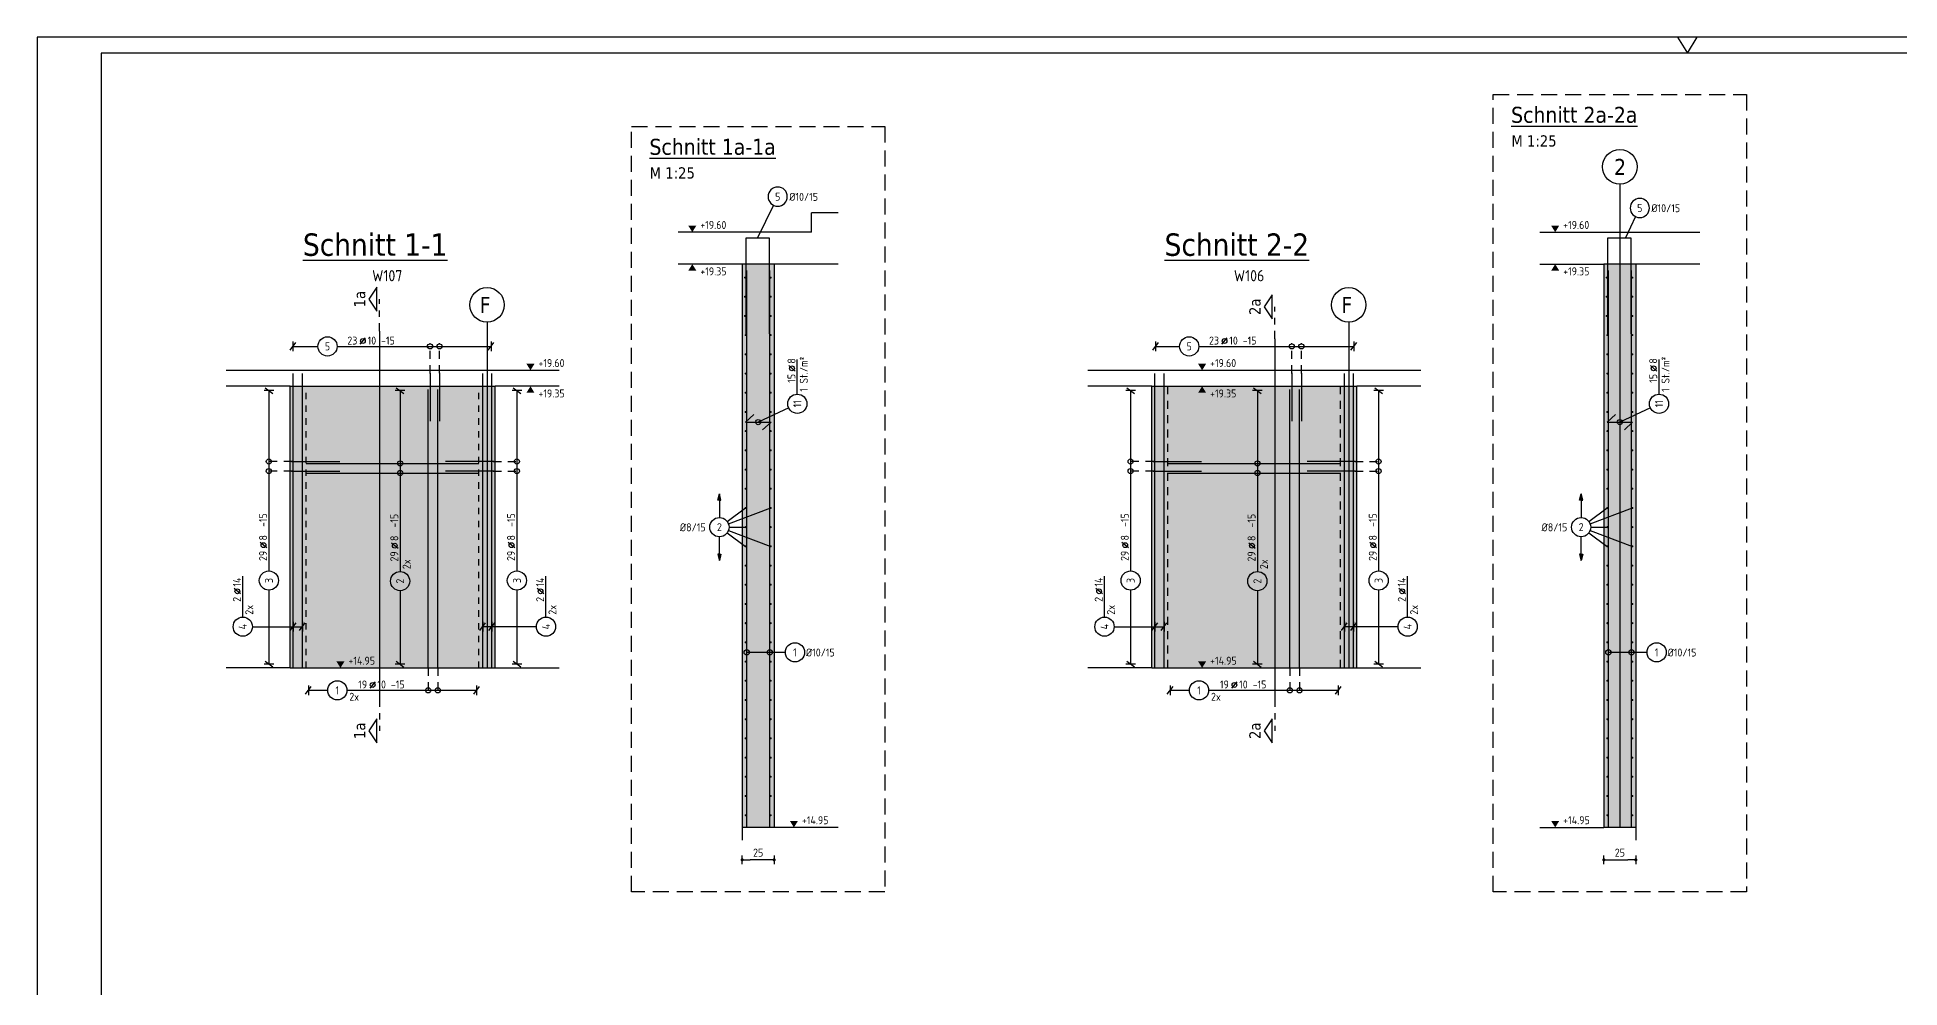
# Model space of a CAD drawing. Extents: x 0 to 59.2, y -11.4 to 29.7.
# Drawn here: x 0 to 29.09, y 14.85 to 29.7 of the extents above; entities that cross this region are included whole.
import ezdxf
from ezdxf.enums import TextEntityAlignment as Align

# ---------------------------------------------------------------- set-up
doc = ezdxf.new("R2010")
doc.units = 0
doc.header["$LTSCALE"] = 0.5
for name, pattern in [('AUSGEZOGEN', [1000.01, 1000, 0.01]), ('DASHDOTSMALL', [1.05, 0.5, -0.25, 0.05, -0.25]), ('DOT', [0.175, 0.05, -0.125]), ('HIDDEN', [0.375, 0.25, -0.125]), ('PUNKT', [0.175, 0.05, -0.125]), ('STRICHLINIE', [0.75, 0.5, -0.25]), ('STRICHPUNKT2', [0.55, 0.25, -0.125, 0.05, -0.125]), ('VERDECKT', [0.375, 0.25, -0.125])]:
    doc.linetypes.add(name, pattern=pattern)
for name, color, linetype in [('ACHSEN', 7, 'Continuous'), ('AFU', 7, 'Continuous'), ('BETON', 7, 'Continuous'), ('DETAIL', 7, 'Continuous'), ('DRUEBER', 7, 'Continuous'), ('grau_dunkel', 7, 'Continuous'), ('grau_hell', 7, 'Continuous'), ('grau_mittel', 7, 'Continuous'), ('koten', 7, 'Continuous'), ('MASSE', 7, 'Continuous'), ('RAHMEN', 7, 'Continuous'), ('RND', 7, 'Continuous'), ('SCHNITTE', 7, 'Continuous'), ('SFP_Achsen', 7, 'Continuous'), ('TEXT', 7, 'Continuous'), ('VERDECKT', 7, 'Continuous')]:
    doc.layers.add(name, color=color, linetype=linetype)
doc.layers.add('NOPLOT', color=7, linetype='Continuous', plot=False)
doc.styles.add('helv', font='tahoma.ttf')
doc.styles.add('txt', font='isocp.shx')
doc.linetypes.add('AFU_50K', pattern='A,0.15,["/",Standard,S=0.2,R=0,X=-0.01,Y=-0.1],0.07,["/",Standard,S=0.2,R=0,X=-0.01,Y=-0.1],0.15', length=0.37)
doc.linetypes.add('AFU_50L', pattern='A,0.75,["/",Standard,S=0.2,R=0,X=-0.01,Y=-0.1],0.07,["/",Standard,S=0.2,R=0,X=-0.01,Y=-0.1],0.75', length=1.57)
doc.dimstyles.new('DOT_I', dxfattribs={"dimscale": 0.5, "dimtxt": 0.25, "dimasz": 0.25, "dimexe": 0.1, "dimexo": 0.3, "dimgap": 0.1, "dimtad": 1, "dimdec": 3, "dimzin": 3, "dimtxsty": 'txt', "dimblk": 'DOT', "dimblk1": 'DOT', "dimblk2": 'DOT', "dimsah": 1, "dimcen": 0.1, "dimse1": 1, "dimse2": 1, "dimazin": 0, "dimtfac": 1, "dimtdec": 4, "dimtix": 1, "dimtmove": 2, "dimatfit": 3, "dimfxl": 0, "dimtvp": 1, "dimtolj": 1, "dimtzin": 0, "dimarcsym": 0})

# ---------------------------------------------------------------- blocks, each defined once
blk = doc.blocks.new('A1-19-0')
at = {"layer": 'RAHMEN'}
for p, q in [((103.1, 59.4), (0, 59.4)), ((0, 59.4), (0, 0))]:
    blk.add_line(p, q, dxfattribs=at)
at = {"layer": 'RAHMEN', "color": 7, "linetype": 'Continuous'}
for p, q in [((51.24, 59.4), (51.55, 58.9)), ((51.55, 58.9), (51.86, 59.4))]:
    blk.add_line(p, q, dxfattribs=at)
at = {"layer": 'RAHMEN', "color": 5}
for p, q in [((102.6, 58.9), (2, 58.9)), ((2, 58.9), (2, 0.5))]:
    blk.add_line(p, q, dxfattribs=at)
blk = doc.blocks.new('okrd_o')
at = {"layer": 'koten', "color": 7, "linetype": 'Continuous'}
blk.add_solid([(-0.125, 0.202), (0.125, 0.202), (0, 0)], dxfattribs=at)
at = {"layer": 'koten', "style": 'txt'}
blk.add_attdef('OKRD', (0.25, 0.1), '', height=0.25, dxfattribs=at)
blk = doc.blocks.new('okrd_u')
at = {"layer": 'koten', "color": 7, "linetype": 'Continuous'}
blk.add_solid([(-0.125, -0.202), (0.125, -0.202), (0, 0)], dxfattribs=at)
at = {"layer": 'koten', "style": 'txt'}
blk.add_attdef('OKRD', (0.25, -0.35), '', height=0.25, dxfattribs=at)
blk = doc.blocks.new('SCHN-2')
at = {"layer": 'SCHNITTE', "color": 6, "linetype": 'Continuous'}
blk.add_lwpolyline([(0.378, 0.088), (0, 0.34), (-0.378, 0.088)], close=True, dxfattribs=at)
at = {"layer": 'SCHNITTE', "color": 1, "linetype": 'DASHDOTSMALL', "style": 'helv'}
blk.add_attdef('SCHN-2', text='', height=0.35, dxfattribs=at).set_placement((0, 0.45), align=Align.CENTER)
blk = doc.blocks.new('lei_gre')
at = {"layer": 'RND', "color": 7, "linetype": 'Continuous'}
for p, q in [((-0.09, -0.12), (0.09, 0.12)), ((0, 0.15), (0, -0.15))]:
    blk.add_line(p, q, dxfattribs=at)
blk = doc.blocks.new('RND_LEI')
at = {"layer": 'RND', "color": 7, "linetype": 'Continuous'}
blk.add_line((1.022, 0.066), (1.19, 0.27), dxfattribs=at)
for centre, radius in [((0, 0), 0.3), ((1.106, 0.168), 0.075)]:
    blk.add_circle(centre, radius, dxfattribs=at)
at = {"layer": 'RND', "color": 7, "linetype": 'Continuous', "style": 'txt'}
blk.add_attdef('POSL', text='', height=0.25, dxfattribs=at).set_placement((0, 0), align=Align.MIDDLE)
blk.add_attdef('ANZ', text='', height=0.25, dxfattribs=at).set_placement((0.931, 0.057), align=Align.RIGHT)
for tag, p in [('DUM', (1.253, 0.057)), ('ABSTD', (1.674, 0.057)), ('POSTXT', (0.374, -0.327))]:
    blk.add_attdef(tag, p, '', height=0.25, dxfattribs=at)
blk = doc.blocks.new('DOT')
at = {"layer": 'MASSE', "color": 7, "linetype": 'Continuous'}
for p, q in [((0, 0), (-1, 0)), ((0, 0.54), (0, -0.54))]:
    blk.add_line(p, q, dxfattribs=at)
at = {"layer": 'MASSE', "color": 7, "linetype": 'Continuous', "const_width": 0.2}
blk.add_lwpolyline([(-0.1, 0, 1), (0.1, 0, 1)], format="xyb", close=True, dxfattribs=at)
blk = doc.blocks.new('*D32')
at = {"layer": 'Defpoints', "color": 0, "linetype": 'AUSGEZOGEN', "transparency": 16777216}
for p in [(11.011, 16.849), (11.011, 16.849), (11.511, 16.849)]:
    blk.add_point(p, dxfattribs=at)
at = {"layer": 'MASSE', "color": 0, "linetype": 'AUSGEZOGEN', "lineweight": -2, "transparency": 16777216}
blk.add_line((11.386, 16.849), (11.136, 16.849), dxfattribs=at)
at = {"layer": 'MASSE', "color": 0, "linetype": 'AUSGEZOGEN', "lineweight": -2, "transparency": 16777216, "xscale": 0.125, "yscale": 0.125, "zscale": 0.125, "rotation": 180}
blk.add_blockref('DOT', (11.011, 16.849), dxfattribs=at)
at = {"layer": 'MASSE', "color": 0, "linetype": 'AUSGEZOGEN', "lineweight": -2, "transparency": 16777216, "xscale": 0.125, "yscale": 0.125, "zscale": 0.125}
blk.add_blockref('DOT', (11.511, 16.849), dxfattribs=at)
at = {"layer": 'MASSE', "color": 0, "linetype": 'AUSGEZOGEN', "transparency": 16777216, "insert": (11.261, 16.961), "char_height": 0.125, "attachment_point": 5, "style": 'txt'}
blk.add_mtext('\\A1;25', dxfattribs=at)
blk = doc.blocks.new('RND_HIN')
at = {"layer": 'RND', "color": 7, "linetype": 'Continuous'}
blk.add_circle((0, 0), 0.3, dxfattribs=at)
at = {"layer": 'RND', "color": 7, "linetype": 'Continuous', "style": 'txt'}
blk.add_attdef('POSI', text='', height=0.25, dxfattribs=at).set_placement((0, 0), align=Align.MIDDLE)
blk = doc.blocks.new('Pfeillinie')
at = {"layer": 'TEXT', "linetype": 'Continuous'}
blk.add_hatch(color=7, dxfattribs=at).paths.add_polyline_path([(0, 0), (-0.8, 0.2), (-0.8, 0), (-0.8, -0.2)])
at = {"layer": 'TEXT', "color": 7, "linetype": 'Continuous'}
for p, q in [((-0.8, 0), (-0.8, 0.2)), ((-0.8, 0.2), (0, 0)), ((-0.8, 0), (-0.8, -0.2)), ((-0.8, -0.2), (0, 0))]:
    blk.add_line(p, q, dxfattribs=at)
blk = doc.blocks.new('*D33')
at = {"layer": 'Defpoints', "color": 0, "linetype": 'AUSGEZOGEN', "transparency": 16777216}
for p in [(24.47, 16.849), (24.97, 16.849), (24.97, 16.849)]:
    blk.add_point(p, dxfattribs=at)
at = {"layer": 'MASSE', "color": 0, "linetype": 'AUSGEZOGEN', "lineweight": -2, "transparency": 16777216}
blk.add_line((24.595, 16.849), (24.845, 16.849), dxfattribs=at)
at = {"layer": 'MASSE', "color": 0, "linetype": 'AUSGEZOGEN', "lineweight": -2, "transparency": 16777216, "xscale": 0.125, "yscale": 0.125, "zscale": 0.125, "rotation": 180}
blk.add_blockref('DOT', (24.47, 16.849), dxfattribs=at)
at = {"layer": 'MASSE', "color": 0, "linetype": 'AUSGEZOGEN', "lineweight": -2, "transparency": 16777216, "xscale": 0.125, "yscale": 0.125, "zscale": 0.125}
blk.add_blockref('DOT', (24.97, 16.849), dxfattribs=at)
at = {"layer": 'MASSE', "color": 0, "linetype": 'AUSGEZOGEN', "transparency": 16777216, "insert": (24.72, 16.961), "char_height": 0.125, "attachment_point": 5, "style": 'txt'}
blk.add_mtext('\\A1;25', dxfattribs=at)

msp = doc.modelspace()

# ---------------------------------------------------------------- hatches: boundary and pattern name
at = {"layer": 'grau_dunkel'}
h = msp.add_hatch(color=21, dxfattribs=at)
h.paths.add_polyline_path([(4.2, 24.247), (3.95, 24.247), (3.95, 19.847), (4.2, 19.847)])
h.paths.add_polyline_path([(6.9, 19.847), (7.15, 19.847), (7.15, 24.247), (6.9, 24.247)])
h = msp.add_hatch(color=21, dxfattribs=at)
h.paths.add_polyline_path([(17.409, 19.847), (17.659, 19.847), (17.659, 24.247), (17.409, 24.247)])
h.paths.add_polyline_path([(20.359, 19.847), (20.609, 19.847), (20.609, 24.247), (20.359, 24.247)])
at = {"layer": 'grau_hell'}
for points in [[(6.9, 24.247), (4.2, 24.247), (4.2, 19.847), (6.9, 19.847)], [(17.659, 19.847), (20.359, 19.847), (20.359, 24.247), (17.659, 24.247)]]:
    msp.add_hatch(color=9, dxfattribs=at).paths.add_polyline_path(points)
at = {"layer": 'grau_mittel'}
for points in [[(11.511, 26.155), (11.011, 26.155), (11.011, 17.355), (11.511, 17.355)], [(24.47, 17.355), (24.97, 17.355), (24.97, 26.155), (24.47, 26.155)]]:
    msp.add_hatch(color=61, dxfattribs=at).paths.add_polyline_path(points)

# ---------------------------------------------------------------- linework, layer by layer
at = {"layer": 'ACHSEN', "color": 140, "linetype": 'AUSGEZOGEN'}
for p, q in [((24.72, 27.405), (24.72, 17.355)), ((7.025, 25.247), (7.025, 19.847)), ((20.484, 25.247), (20.484, 19.847))]:
    msp.add_line(p, q, dxfattribs=at)
at = {"layer": 'AFU', "color": 8, "linetype": 'AFU_50K'}
for p, q in [((11.511, 26.155), (11.011, 26.155)), ((24.97, 26.155), (24.47, 26.155)), ((11.511, 17.355), (11.011, 17.355)), ((24.97, 17.355), (24.47, 17.355))]:
    msp.add_line(p, q, dxfattribs=at)
at = {"layer": 'AFU', "color": 8, "linetype": 'AFU_50L'}
for p, q in [((3.95, 24.247), (7.15, 24.247)), ((17.409, 24.247), (20.609, 24.247)), ((3.95, 19.847), (7.15, 19.847)), ((17.409, 19.847), (20.609, 19.847))]:
    msp.add_line(p, q, dxfattribs=at)
at = {"layer": 'BETON', "color": 6, "linetype": 'AUSGEZOGEN'}
for p, q in [((12.091, 26.655), (12.091, 26.955)), ((12.511, 26.955), (12.091, 26.955)), ((12.091, 26.655), (10.011, 26.655)), ((23.47, 26.655), (25.97, 26.655)), ((11.011, 26.155), (10.011, 26.155)), ((11.011, 26.155), (11.011, 17.155)), ((11.511, 26.155), (11.511, 17.355)), ((12.511, 26.155), (11.511, 26.155)), ((23.47, 26.155), (24.47, 26.155)), ((24.47, 26.155), (24.47, 17.355)), ((24.97, 26.155), (24.97, 17.155)), ((25.97, 26.155), (24.97, 26.155)), ((2.95, 24.497), (8.15, 24.497)), ((16.409, 24.497), (21.609, 24.497)), ((3.95, 24.247), (2.95, 24.247)), ((3.95, 19.847), (3.95, 24.247)), ((7.15, 19.847), (7.15, 24.247)), ((8.15, 24.247), (7.15, 24.247)), ((17.409, 24.247), (16.409, 24.247)), ((17.409, 19.847), (17.409, 24.247)), ((20.609, 19.847), (20.609, 24.247)), ((21.609, 24.247), (20.609, 24.247)), ((3.95, 19.847), (2.95, 19.847)), ((7.15, 19.847), (8.15, 19.847)), ((17.409, 19.847), (16.409, 19.847)), ((20.609, 19.847), (21.609, 19.847)), ((12.511, 17.355), (11.511, 17.355)), ((23.47, 17.355), (24.47, 17.355))]:
    msp.add_line(p, q, dxfattribs=at)
at = {"layer": 'DETAIL', "color": 102, "linetype": 'STRICHLINIE'}
for points in [[(26.7, 28.806), (26.7, 16.347), (22.741, 16.347), (22.741, 28.806)], [(13.241, 28.306), (13.241, 16.347), (9.282, 16.347), (9.282, 28.306)]]:
    msp.add_lwpolyline(points, close=True, dxfattribs=at)
at = {"layer": 'DRUEBER', "color": 7, "linetype": 'PUNKT'}
for p, q in [((4.2, 19.847), (4.2, 24.247)), ((4.2, 24.247), (6.9, 24.247)), ((6.9, 19.847), (6.9, 24.247))]:
    msp.add_line(p, q, dxfattribs=at)
at = {"layer": 'DRUEBER', "color": 7, "linetype": 'DOT'}
msp.add_line((17.409, 24.247), (20.609, 24.247), dxfattribs=at)
at = {"layer": 'NOPLOT', "color": 191, "linetype": 'AUSGEZOGEN'}
for p, q in [((5.348, 25.108), (5.348, 19.365)), ((19.332, 24.989), (19.332, 19.365))]:
    msp.add_line(p, q, dxfattribs=at)
at = {"layer": 'RND', "color": 102, "linetype": 'AUSGEZOGEN'}
for p, q in [((11.5, 27.075), (11.251, 26.565)), ((24.965, 26.898), (24.808, 26.565)), ((11.737, 23.909), (11.261, 23.687)), ((25.196, 23.909), (24.72, 23.687)), ((10.776, 22.134), (11.065, 22.346)), ((10.796, 22.098), (11.457, 22.346)), ((24.236, 22.134), (24.524, 22.346)), ((24.255, 22.098), (24.916, 22.346)), ((10.776, 21.957), (11.065, 21.746)), ((10.796, 21.993), (11.457, 21.746)), ((10.805, 22.046), (11.065, 22.046)), ((24.236, 21.957), (24.524, 21.746)), ((24.255, 21.993), (24.916, 21.746)), ((24.265, 22.046), (24.524, 22.046)), ((3.36, 20.491), (4.141, 20.491)), ((7.796, 20.491), (6.958, 20.491)), ((16.82, 20.491), (17.6, 20.491)), ((21.255, 20.491), (20.418, 20.491)), ((11.685, 20.09), (11.081, 20.09)), ((25.144, 20.09), (24.54, 20.09))]:
    msp.add_line(p, q, dxfattribs=at)
at = {"layer": 'RND', "color": 7, "linetype": 'AUSGEZOGEN'}
for p, q in [((3.993, 24.87), (4.384, 24.87)), ((4.684, 24.87), (7.088, 24.87)), ((17.469, 24.87), (17.843, 24.87)), ((18.143, 24.87), (20.565, 24.87)), ((11.872, 24.124), (11.872, 24.664)), ((25.332, 24.124), (25.332, 24.664)), ((3.618, 24.18), (3.618, 21.362)), ((5.668, 24.18), (5.668, 21.353)), ((7.492, 24.18), (7.492, 21.362)), ((17.078, 24.18), (17.078, 21.362)), ((19.058, 24.18), (19.058, 21.353)), ((20.952, 24.18), (20.952, 21.362)), ((3.21, 20.641), (3.21, 21.281)), ((7.946, 20.641), (7.946, 21.281)), ((16.67, 20.641), (16.67, 21.281)), ((21.405, 20.641), (21.405, 21.281)), ((3.618, 21.062), (3.618, 19.907)), ((5.668, 21.053), (5.668, 19.906)), ((7.492, 21.062), (7.492, 19.907)), ((17.078, 21.062), (17.078, 19.907)), ((19.058, 21.053), (19.058, 19.906)), ((20.952, 21.062), (20.952, 19.907)), ((4.236, 19.497), (4.537, 19.497)), ((4.837, 19.497), (6.862, 19.497)), ((17.696, 19.497), (17.997, 19.497)), ((18.297, 19.497), (20.322, 19.497))]:
    msp.add_line(p, q, dxfattribs=at)
at = {"layer": 'RND', "color": 102, "linetype": 'VERDECKT'}
for p, q in [((6.135, 24.452), (6.135, 24.92)), ((6.285, 24.452), (6.285, 24.92)), ((19.595, 24.452), (19.595, 24.92)), ((19.745, 24.452), (19.745, 24.92)), ((3.975, 23.072), (3.568, 23.072)), ((7.125, 23.072), (7.542, 23.072)), ((17.434, 23.072), (17.028, 23.072)), ((20.584, 23.072), (21.002, 23.072)), ((3.975, 22.922), (3.568, 22.922)), ((7.125, 22.922), (7.542, 22.922)), ((17.434, 22.922), (17.028, 22.922)), ((20.584, 22.922), (21.002, 22.922)), ((6.106, 19.847), (6.106, 19.447)), ((6.256, 19.847), (6.256, 19.447)), ((19.566, 19.847), (19.566, 19.447)), ((19.716, 19.847), (19.716, 19.447))]:
    msp.add_line(p, q, dxfattribs=at)
at = {"layer": 'RND', "color": 1, "linetype": 'AUSGEZOGEN'}
for points in [[(11.071, 25.065), (11.071, 26.565), (11.431, 26.565), (11.431, 25.065)], [(24.53, 25.065), (24.53, 26.565), (24.89, 26.565), (24.89, 25.065)], [(11.081, 17.355), (11.081, 26.055)], [(11.441, 17.355), (11.441, 26.055)], [(24.54, 17.355), (24.54, 26.055)], [(24.9, 17.355), (24.9, 26.055)], [(3.998, 19.847), (3.998, 24.447)], [(4.141, 19.847), (4.141, 24.447)], [(6.135, 24.452), (6.135, 23.702)], [(6.285, 24.452), (6.285, 23.702)], [(6.958, 19.847), (6.958, 24.447)], [(7.101, 19.847), (7.101, 24.447)], [(17.457, 19.847), (17.457, 24.447)], [(17.6, 19.847), (17.6, 24.447)], [(19.595, 24.452), (19.595, 23.702)], [(19.745, 24.452), (19.745, 23.702)], [(20.418, 19.847), (20.418, 24.447)], [(20.561, 19.847), (20.561, 24.447)], [(6.106, 19.847), (6.106, 24.197)], [(6.256, 19.847), (6.256, 24.197)], [(19.566, 19.847), (19.566, 24.197)], [(19.716, 19.847), (19.716, 24.197)], [(11.195, 23.806), (11.061, 23.687), (11.461, 23.687), (11.33, 23.566)], [(24.654, 23.806), (24.52, 23.687), (24.92, 23.687), (24.79, 23.566)], [(3.975, 23.072), (4.725, 23.072)], [(4.2, 23.042), (6.9, 23.042)], [(7.125, 23.072), (6.375, 23.072)], [(17.434, 23.072), (18.184, 23.072)], [(17.659, 23.042), (20.359, 23.042)], [(20.584, 23.072), (19.834, 23.072)], [(3.975, 22.922), (4.725, 22.922)], [(4.2, 22.892), (6.9, 22.892)], [(7.125, 22.922), (6.375, 22.922)], [(17.434, 22.922), (18.184, 22.922)], [(17.659, 22.892), (20.359, 22.892)], [(20.584, 22.922), (19.834, 22.922)]]:
    msp.add_lwpolyline(points, dxfattribs=at)
at = {"layer": 'RND', "color": 7, "linetype": 'AUSGEZOGEN'}
for points, const_width in [([(11.047, 25.946, 1), (11.063, 25.946, 1)], 0.016), ([(11.465, 25.946, -1), (11.449, 25.946, -1)], 0.016), ([(24.506, 25.946, 1), (24.522, 25.946, 1)], 0.016), ([(24.924, 25.946, -1), (24.908, 25.946, -1)], 0.016), ([(11.047, 25.646, 1), (11.063, 25.646, 1)], 0.016), ([(11.465, 25.646, -1), (11.449, 25.646, -1)], 0.016), ([(24.506, 25.646, 1), (24.522, 25.646, 1)], 0.016), ([(24.924, 25.646, -1), (24.908, 25.646, -1)], 0.016), ([(11.047, 25.346, 1), (11.063, 25.346, 1)], 0.016), ([(11.465, 25.346, -1), (11.449, 25.346, -1)], 0.016), ([(24.506, 25.346, 1), (24.522, 25.346, 1)], 0.016), ([(24.924, 25.346, -1), (24.908, 25.346, -1)], 0.016), ([(11.057, 25.046, 1), (11.073, 25.046, 1)], 0.016), ([(11.465, 25.046, -1), (11.449, 25.046, -1)], 0.016), ([(24.516, 25.046, 1), (24.532, 25.046, 1)], 0.016), ([(24.924, 25.046, -1), (24.908, 25.046, -1)], 0.016), ([(11.057, 24.746, 1), (11.073, 24.746, 1)], 0.016), ([(11.465, 24.746, -1), (11.449, 24.746, -1)], 0.016), ([(24.516, 24.746, 1), (24.532, 24.746, 1)], 0.016), ([(24.924, 24.746, -1), (24.908, 24.746, -1)], 0.016), ([(6.135, 24.459, -1), (6.135, 24.446, -1)], 0.0125), ([(6.285, 24.459, -1), (6.285, 24.446, -1)], 0.0125), ([(11.057, 24.446, 1), (11.073, 24.446, 1)], 0.016), ([(11.465, 24.446, -1), (11.449, 24.446, -1)], 0.016), ([(19.595, 24.459, -1), (19.595, 24.446, -1)], 0.0125), ([(19.745, 24.459, -1), (19.745, 24.446, -1)], 0.0125), ([(24.516, 24.446, 1), (24.532, 24.446, 1)], 0.016), ([(24.924, 24.446, -1), (24.908, 24.446, -1)], 0.016), ([(11.057, 24.146, 1), (11.073, 24.146, 1)], 0.016), ([(11.465, 24.146, -1), (11.449, 24.146, -1)], 0.016), ([(24.516, 24.146, 1), (24.532, 24.146, 1)], 0.016), ([(24.924, 24.146, -1), (24.908, 24.146, -1)], 0.016), ([(11.057, 23.846, 1), (11.073, 23.846, 1)], 0.016), ([(11.465, 23.846, -1), (11.449, 23.846, -1)], 0.016), ([(24.516, 23.846, 1), (24.532, 23.846, 1)], 0.016), ([(24.924, 23.846, -1), (24.908, 23.846, -1)], 0.016), ([(11.057, 23.546, 1), (11.073, 23.546, 1)], 0.016), ([(11.465, 23.546, -1), (11.449, 23.546, -1)], 0.016), ([(24.516, 23.546, 1), (24.532, 23.546, 1)], 0.016), ([(24.924, 23.546, -1), (24.908, 23.546, -1)], 0.016), ([(3.975, 23.079, 1), (3.975, 23.066, 1)], 0.0125), ([(7.125, 23.079, -1), (7.125, 23.066, -1)], 0.0125), ([(11.057, 23.246, 1), (11.073, 23.246, 1)], 0.016), ([(11.465, 23.246, -1), (11.449, 23.246, -1)], 0.016), ([(17.434, 23.079, 1), (17.434, 23.066, 1)], 0.0125), ([(20.584, 23.079, -1), (20.584, 23.066, -1)], 0.0125), ([(24.516, 23.246, 1), (24.532, 23.246, 1)], 0.016), ([(24.924, 23.246, -1), (24.908, 23.246, -1)], 0.016), ([(3.975, 22.929, 1), (3.975, 22.916, 1)], 0.0125), ([(7.125, 22.929, -1), (7.125, 22.916, -1)], 0.0125), ([(11.057, 22.946, 1), (11.073, 22.946, 1)], 0.016), ([(11.465, 22.946, -1), (11.449, 22.946, -1)], 0.016), ([(17.434, 22.929, 1), (17.434, 22.916, 1)], 0.0125), ([(20.584, 22.929, -1), (20.584, 22.916, -1)], 0.0125), ([(24.516, 22.946, 1), (24.532, 22.946, 1)], 0.016), ([(24.924, 22.946, -1), (24.908, 22.946, -1)], 0.016), ([(11.057, 22.646, 1), (11.073, 22.646, 1)], 0.016), ([(11.465, 22.646, -1), (11.449, 22.646, -1)], 0.016), ([(24.516, 22.646, 1), (24.532, 22.646, 1)], 0.016), ([(24.924, 22.646, -1), (24.908, 22.646, -1)], 0.016), ([(11.057, 22.346, 1), (11.073, 22.346, 1)], 0.016), ([(11.465, 22.346, -1), (11.449, 22.346, -1)], 0.016), ([(24.516, 22.346, 1), (24.532, 22.346, 1)], 0.016), ([(24.924, 22.346, -1), (24.908, 22.346, -1)], 0.016), ([(11.057, 22.046, 1), (11.073, 22.046, 1)], 0.016), ([(11.465, 22.046, -1), (11.449, 22.046, -1)], 0.016), ([(24.516, 22.046, 1), (24.532, 22.046, 1)], 0.016), ([(24.924, 22.046, -1), (24.908, 22.046, -1)], 0.016), ([(11.057, 21.746, 1), (11.073, 21.746, 1)], 0.016), ([(11.465, 21.746, -1), (11.449, 21.746, -1)], 0.016), ([(24.516, 21.746, 1), (24.532, 21.746, 1)], 0.016), ([(24.924, 21.746, -1), (24.908, 21.746, -1)], 0.016), ([(11.057, 21.446, 1), (11.073, 21.446, 1)], 0.016), ([(11.465, 21.446, -1), (11.449, 21.446, -1)], 0.016), ([(24.516, 21.446, 1), (24.532, 21.446, 1)], 0.016), ([(24.924, 21.446, -1), (24.908, 21.446, -1)], 0.016), ([(11.057, 21.146, 1), (11.073, 21.146, 1)], 0.016), ([(11.465, 21.146, -1), (11.449, 21.146, -1)], 0.016), ([(24.516, 21.146, 1), (24.532, 21.146, 1)], 0.016), ([(24.924, 21.146, -1), (24.908, 21.146, -1)], 0.016), ([(11.057, 20.846, 1), (11.073, 20.846, 1)], 0.016), ([(11.465, 20.846, -1), (11.449, 20.846, -1)], 0.016), ([(24.516, 20.846, 1), (24.532, 20.846, 1)], 0.016), ([(24.924, 20.846, -1), (24.908, 20.846, -1)], 0.016), ([(11.057, 20.546, 1), (11.073, 20.546, 1)], 0.016), ([(11.465, 20.546, -1), (11.449, 20.546, -1)], 0.016), ([(24.516, 20.546, 1), (24.532, 20.546, 1)], 0.016), ([(24.924, 20.546, -1), (24.908, 20.546, -1)], 0.016), ([(11.057, 20.246, 1), (11.073, 20.246, 1)], 0.016), ([(11.465, 20.246, -1), (11.449, 20.246, -1)], 0.016), ([(24.516, 20.246, 1), (24.532, 20.246, 1)], 0.016), ([(24.924, 20.246, -1), (24.908, 20.246, -1)], 0.016), ([(11.057, 19.946, 1), (11.073, 19.946, 1)], 0.016), ([(11.465, 19.946, -1), (11.449, 19.946, -1)], 0.016), ([(24.516, 19.946, 1), (24.532, 19.946, 1)], 0.016), ([(24.924, 19.946, -1), (24.908, 19.946, -1)], 0.016), ([(11.057, 19.646, 1), (11.073, 19.646, 1)], 0.016), ([(11.465, 19.646, -1), (11.449, 19.646, -1)], 0.016), ([(24.516, 19.646, 1), (24.532, 19.646, 1)], 0.016), ([(24.924, 19.646, -1), (24.908, 19.646, -1)], 0.016), ([(11.057, 19.346, 1), (11.073, 19.346, 1)], 0.016), ([(11.465, 19.346, -1), (11.449, 19.346, -1)], 0.016), ([(24.516, 19.346, 1), (24.532, 19.346, 1)], 0.016), ([(24.924, 19.346, -1), (24.908, 19.346, -1)], 0.016), ([(11.057, 19.046, 1), (11.073, 19.046, 1)], 0.016), ([(11.465, 19.046, -1), (11.449, 19.046, -1)], 0.016), ([(24.516, 19.046, 1), (24.532, 19.046, 1)], 0.016), ([(24.924, 19.046, -1), (24.908, 19.046, -1)], 0.016), ([(11.057, 18.746, 1), (11.073, 18.746, 1)], 0.016), ([(11.465, 18.746, -1), (11.449, 18.746, -1)], 0.016), ([(24.516, 18.746, 1), (24.532, 18.746, 1)], 0.016), ([(24.924, 18.746, -1), (24.908, 18.746, -1)], 0.016), ([(11.057, 18.446, 1), (11.073, 18.446, 1)], 0.016), ([(11.465, 18.446, -1), (11.449, 18.446, -1)], 0.016), ([(24.516, 18.446, 1), (24.532, 18.446, 1)], 0.016), ([(24.924, 18.446, -1), (24.908, 18.446, -1)], 0.016), ([(11.057, 18.146, 1), (11.073, 18.146, 1)], 0.016), ([(11.465, 18.146, -1), (11.449, 18.146, -1)], 0.016), ([(24.516, 18.146, 1), (24.532, 18.146, 1)], 0.016), ([(24.924, 18.146, -1), (24.908, 18.146, -1)], 0.016), ([(11.057, 17.846, 1), (11.073, 17.846, 1)], 0.016), ([(11.465, 17.846, -1), (11.449, 17.846, -1)], 0.016), ([(24.516, 17.846, 1), (24.532, 17.846, 1)], 0.016), ([(24.924, 17.846, -1), (24.908, 17.846, -1)], 0.016), ([(11.057, 17.546, 1), (11.073, 17.546, 1)], 0.016), ([(11.465, 17.546, -1), (11.449, 17.546, -1)], 0.016), ([(24.516, 17.546, 1), (24.532, 17.546, 1)], 0.016), ([(24.924, 17.546, -1), (24.908, 17.546, -1)], 0.016)]:
    msp.add_lwpolyline(points, format="xyb", close=True, dxfattribs=dict(at, const_width=const_width))
at = {"layer": 'RND', "color": 102, "linetype": 'AUSGEZOGEN'}
for points in [[(10.655, 22.568), (10.655, 22.196)], [(24.115, 22.568), (24.115, 22.196)], [(10.655, 21.523), (10.655, 21.896)], [(24.115, 21.523), (24.115, 21.896)]]:
    msp.add_lwpolyline(points, dxfattribs=at)
at = {"layer": 'RND', "color": 7, "linetype": 'AUSGEZOGEN'}
for centre in [(6.135, 24.87), (6.285, 24.87), (19.595, 24.87), (19.745, 24.87), (11.261, 23.687), (24.72, 23.687), (3.618, 23.072), (5.668, 23.042), (7.492, 23.072), (17.078, 23.072), (19.058, 23.042), (20.952, 23.072), (3.618, 22.922), (5.668, 22.892), (7.492, 22.922), (17.078, 22.922), (19.058, 22.892), (20.952, 22.922), (11.081, 20.09), (11.441, 20.09), (24.54, 20.09), (24.9, 20.09), (6.106, 19.497), (6.256, 19.497), (19.566, 19.497), (19.716, 19.497)]:
    msp.add_circle(centre, 0.04, dxfattribs=at)
at = {"layer": 'SCHNITTE', "color": 6, "linetype": 'STRICHPUNKT2'}
for p, q in [((5.348, 25.108), (5.348, 25.608)), ((19.332, 24.989), (19.332, 25.489)), ((5.348, 19.365), (5.348, 18.865)), ((19.332, 19.365), (19.332, 18.865))]:
    msp.add_line(p, q, dxfattribs=at)
at = {"layer": 'SFP_Achsen', "color": 7, "linetype": 'AUSGEZOGEN'}
for centre in [(24.72, 27.676), (7.025, 25.518), (20.484, 25.518)]:
    msp.add_circle(centre, 0.27, dxfattribs=at)
at = {"layer": 'VERDECKT', "color": 7, "linetype": 'HIDDEN'}
msp.add_line((3.95, 24.247), (7.15, 24.247), dxfattribs=at)
at = {"layer": 'VERDECKT', "color": 7, "linetype": 'VERDECKT'}
for p, q in [((17.659, 19.847), (17.659, 24.247)), ((17.659, 24.247), (20.359, 24.247)), ((20.359, 19.847), (20.359, 24.247))]:
    msp.add_line(p, q, dxfattribs=at)

# ---------------------------------------------------------------- block references
at = {"layer": 'koten', "color": 7, "linetype": 'AUSGEZOGEN', "xscale": 0.5, "yscale": 0.5, "zscale": 0.5}
for name, p, values in [('okrd_o', (10.232, 26.655), {'OKRD': '+19.60'}), ('okrd_o', (23.71, 26.655), {'OKRD': '+19.60'}), ('okrd_u', (10.232, 26.155), {'OKRD': '+19.35'}), ('okrd_u', (23.71, 26.155), {'OKRD': '+19.35'}), ('okrd_o', (7.704, 24.497), {'OKRD': '+19.60'}), ('okrd_o', (18.195, 24.497), {'OKRD': '+19.60'}), ('okrd_u', (7.704, 24.247), {'OKRD': '+19.35'}), ('okrd_u', (18.195, 24.247), {'OKRD': '+19.35'}), ('okrd_o', (4.736, 19.847), {'OKRD': '+14.95'}), ('okrd_o', (18.195, 19.847), {'OKRD': '+14.95'}), ('okrd_o', (11.819, 17.355), {'OKRD': '+14.95'}), ('okrd_o', (23.71, 17.355), {'OKRD': '+14.95'})]:
    msp.add_blockref(name, p, dxfattribs=at).add_auto_attribs(values)
at = {"layer": 'RAHMEN', "color": 7, "linetype": 'AUSGEZOGEN', "xscale": 0.5, "yscale": 0.5, "zscale": 0.5}
msp.add_blockref('A1-19-0', (0, 0), dxfattribs=at)
at = {"layer": 'RND', "color": 7, "linetype": 'AUSGEZOGEN'}
ref = msp.add_blockref('RND_HIN', (11.566, 27.21), dxfattribs=dict(at, xscale=-0.5, yscale=0.5, zscale=0.5))
ref.add_attrib('POSI', '5', dxfattribs={"color": 7, "linetype": 'Continuous', "height": 0.125, "style": 'txt'}).set_placement((11.566, 27.21), align=Align.MIDDLE)
ref = msp.add_blockref('RND_HIN', (25.031, 27.032), dxfattribs=dict(at, xscale=-0.5, yscale=0.5, zscale=0.5))
ref.add_attrib('POSI', '5', dxfattribs={"color": 7, "linetype": 'Continuous', "height": 0.125, "style": 'txt'}).set_placement((25.031, 27.032), align=Align.MIDDLE)
at = {"layer": 'RND', "color": 7, "linetype": 'AUSGEZOGEN', "xscale": 0.5, "yscale": 0.5, "zscale": 0.5}
for name, p, values in [('RND_LEI', (4.534, 24.87), {'POSL': '5', 'DUM': '10', 'ANZ': '23', 'ABSTD': '-15'}), ('RND_LEI', (17.993, 24.87), {'POSL': '5', 'DUM': '10', 'ANZ': '23', 'ABSTD': '-15'}), ('RND_HIN', (10.655, 22.046), {'POSI': '2'}), ('RND_HIN', (24.115, 22.046), {'POSI': '2'}), ('RND_HIN', (11.835, 20.09), {'POSI': '1'}), ('RND_HIN', (25.294, 20.09), {'POSI': '1'}), ('RND_LEI', (4.687, 19.497), {'POSL': '1', 'DUM': '10', 'ANZ': '19', 'ABSTD': '-15', 'POSTXT': '2x'}), ('RND_LEI', (18.147, 19.497), {'POSL': '1', 'DUM': '10', 'ANZ': '19', 'ABSTD': '-15', 'POSTXT': '2x'})]:
    msp.add_blockref(name, p, dxfattribs=at).add_auto_attribs(values)
for p in [(3.993, 24.87), (7.088, 24.87), (17.469, 24.87), (20.565, 24.87), (4.141, 20.491), (6.958, 20.491), (7.101, 20.491), (17.6, 20.491), (20.418, 20.491), (20.561, 20.491), (4.236, 19.497), (6.862, 19.497), (17.696, 19.497), (20.322, 19.497)]:
    msp.add_blockref('lei_gre', p, dxfattribs=at)
at = {"layer": 'RND', "color": 7, "linetype": 'AUSGEZOGEN', "xscale": 0.5, "yscale": 0.5, "zscale": 0.5, "rotation": 90}
for p, values in [((11.872, 23.974), {'POSL': '11', 'DUM': '8', 'ANZ': '15', 'POSTXT': '1 St./m²'}), ((25.332, 23.974), {'POSL': '11', 'DUM': '8', 'ANZ': '15', 'POSTXT': '1 St./m²'}), ((3.618, 21.212), {'POSL': '3', 'DUM': '8', 'ANZ': '29', 'ABSTD': '-15'}), ((5.668, 21.203), {'POSL': '2', 'DUM': '8', 'ANZ': '29', 'ABSTD': '-15', 'POSTXT': '2x'}), ((7.492, 21.212), {'POSL': '3', 'DUM': '8', 'ANZ': '29', 'ABSTD': '-15'}), ((17.078, 21.212), {'POSL': '3', 'DUM': '8', 'ANZ': '29', 'ABSTD': '-15'}), ((19.058, 21.203), {'POSL': '2', 'DUM': '8', 'ANZ': '29', 'ABSTD': '-15', 'POSTXT': '2x'}), ((20.952, 21.212), {'POSL': '3', 'DUM': '8', 'ANZ': '29', 'ABSTD': '-15'}), ((3.21, 20.491), {'POSL': '4', 'DUM': '14', 'ANZ': '2', 'POSTXT': '2x'}), ((7.946, 20.491), {'POSL': '4', 'DUM': '14', 'ANZ': '2', 'POSTXT': '2x'}), ((16.67, 20.491), {'POSL': '4', 'DUM': '14', 'ANZ': '2', 'POSTXT': '2x'}), ((21.405, 20.491), {'POSL': '4', 'DUM': '14', 'ANZ': '2', 'POSTXT': '2x'})]:
    msp.add_blockref('RND_LEI', p, dxfattribs=at).add_auto_attribs(values)
at = {"layer": 'RND', "color": 7, "linetype": 'AUSGEZOGEN', "xscale": 0.5, "yscale": 0.5, "zscale": 0.5}
for p, rotation in [((3.618, 24.18), 270), ((5.668, 24.18), 270), ((7.492, 24.18), 270), ((17.078, 24.18), 270), ((19.058, 24.18), 270), ((20.952, 24.18), 270), ((3.998, 20.491), 359.9999982661759), ((17.457, 20.491), 359.9999982661759), ((3.618, 19.907), 270), ((5.668, 19.906), 270), ((7.492, 19.907), 270), ((17.078, 19.907), 270), ((19.058, 19.906), 270), ((20.952, 19.907), 270)]:
    msp.add_blockref('lei_gre', p, dxfattribs=dict(at, rotation=rotation))
at = {"layer": 'RND', "color": 102, "linetype": 'AUSGEZOGEN', "yscale": 0.125, "zscale": 0.125}
for p, xscale, rotation in [((10.655, 22.568), 0.125, 90.00000000000001), ((24.115, 22.568), 0.125, 90.00000000000001), ((10.655, 21.523), -0.125, 90), ((24.115, 21.523), -0.125, 90)]:
    msp.add_blockref('Pfeillinie', p, dxfattribs=dict(at, xscale=xscale, rotation=rotation))
at = {"layer": 'SCHNITTE', "color": 6, "linetype": 'STRICHPUNKT2', "xscale": 0.5, "yscale": 0.5, "zscale": 0.5, "rotation": 90}
for p, values in [((5.348, 25.608), {'SCHN-2': '1a'}), ((19.332, 25.489), {'SCHN-2': '2a'}), ((5.348, 18.865), {'SCHN-2': '1a'}), ((19.332, 18.865), {'SCHN-2': '2a'})]:
    msp.add_blockref('SCHN-2', p, dxfattribs=at).add_auto_attribs(values)

# ---------------------------------------------------------------- texts
at = {"layer": 'SFP_Achsen', "color": 6, "linetype": 'AUSGEZOGEN', "style": 'helv'}
for s, p in [('2', (24.629, 27.549)), ('F', (6.911, 25.393)), ('F', (20.37, 25.393))]:
    msp.add_text(s, height=0.25, dxfattribs=at).set_placement(p)
at = {"layer": 'TEXT', "color": 6, "linetype": 'AUSGEZOGEN', "style": 'helv'}
for s, p in [('%%USchnitt 2a-2a', (23.021, 28.363)), ('%%USchnitt 1a-1a', (9.562, 27.863))]:
    msp.add_text(s, height=0.25, dxfattribs=at).set_placement(p)
at = {"layer": 'TEXT', "color": 1, "linetype": 'AUSGEZOGEN'}
for s, style, p in [('M 1:25', 'helv', (23.025, 27.993)), ('M 1:25', 'helv', (9.565, 27.493)), ('W107', 'txt', (5.231, 25.887)), ('W106', 'txt', (18.691, 25.887))]:
    msp.add_text(s, height=0.175, dxfattribs=dict(at, style=style)).set_placement(p)
at = {"layer": 'TEXT', "color": 7, "linetype": 'AUSGEZOGEN', "style": 'txt'}
for s, p in [('%%C10/15', (11.746, 27.144)), ('%%C10/15', (25.212, 26.967)), ('%%C8/15', (10.039, 21.981)), ('%%C8/15', (23.498, 21.981)), ('%%C10/15', (12.007, 20.025)), ('%%C10/15', (25.466, 20.025))]:
    msp.add_text(s, height=0.125, dxfattribs=at).set_placement(p)
at = {"layer": 'TEXT', "color": 5, "linetype": 'AUSGEZOGEN', "style": 'helv'}
for s, p in [('%%USchnitt 1-1', (4.15, 26.285)), ('%%USchnitt 2-2', (17.609, 26.285))]:
    msp.add_text(s, height=0.35, dxfattribs=at).set_placement(p)

# ---------------------------------------------------------------- dimensions: what is measured, and where the dimension line sits
at = {"layer": 'MASSE', "color": 7, "linetype": 'AUSGEZOGEN'}
dim = msp.add_linear_dim(base=(11.011, 16.849), p1=(11.511, 16.849), p2=(11.011, 16.849), dimstyle='DOT_I', override={"dimdec": 0, "dimlfac": 50}, dxfattribs=at)
dim.commit()
dim.dimension.update_dxf_attribs({"geometry": '*D32', "text_midpoint": (11.261, 16.961)})
dim = msp.add_linear_dim(base=(24.97, 16.849), p1=(24.47, 16.849), p2=(24.97, 16.849), angle=180, dimstyle='DOT_I', override={"dimdec": 0, "dimlfac": 50}, dxfattribs=at)
dim.commit()
dim.dimension.update_dxf_attribs({"geometry": '*D33', "text_midpoint": (24.72, 16.961)})

doc.saveas('drawing.dxf')
